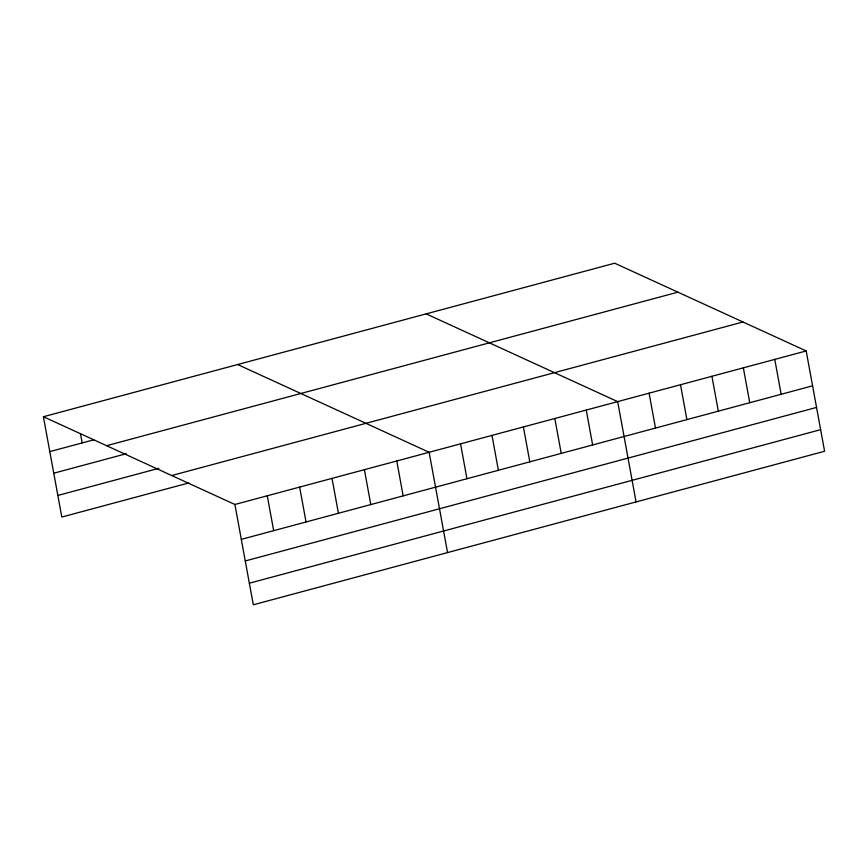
<?xml version="1.0" encoding="UTF-8"?>
<svg xmlns="http://www.w3.org/2000/svg" width="868" height="868" viewBox="0 0 868 868"><rect width="100%" height="100%" fill="white"/><g stroke="black" fill="none" stroke-linecap="round" stroke-linejoin="round"><path stroke-width="1.3" d="M43.4 416.738L614.696 263.21L806.188 350.954L824.6 451.262L253.304 604.79L234.903 504.482L43.4 416.738L61.812 517.046L188.714 482.944M49.801 451.62L93.831 439.794M106.59 445.696L677.886 292.169M53.762 473.212L126.283 453.725M57.852 495.454L158.855 468.308M171.701 475.534L742.997 321.995M234.903 504.482L806.188 350.954M241.304 539.375L812.589 385.837M245.264 560.956L816.56 407.428M249.344 583.209L820.64 429.671M426.166 313.869L617.669 401.624L636.07 501.932M237.637 364.538L429.139 452.282L447.552 552.591M774.766 359.395L781.167 394.289M743.344 367.848L749.746 402.73M711.923 376.289L718.324 411.172M680.501 384.73L686.913 419.613M649.08 393.171L655.492 428.065M586.247 410.065L592.649 444.948M554.826 418.506L561.227 453.389M523.404 426.958L529.805 461.841M491.982 435.4L498.384 470.282M460.561 443.841L466.962 478.724M396.763 460.984L403.164 495.867M364.386 469.686L370.788 504.568M332.021 478.387L338.422 513.27M299.644 487.089L306.046 521.972M267.268 495.791L273.67 530.673M80.518 433.881L82.178 442.919"/></g></svg>
